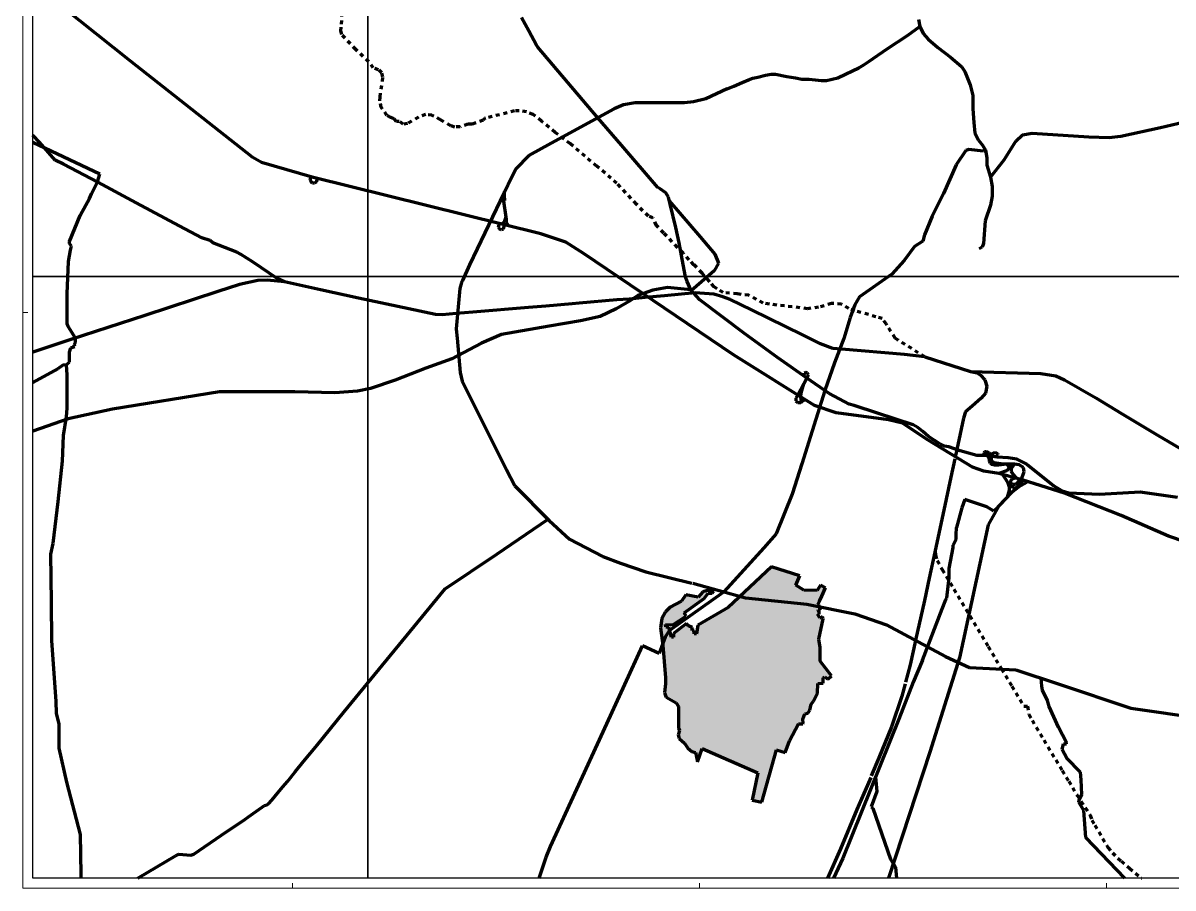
# Model space of a CAD drawing. Header units: millimetres. Extents: x -5675 to -4486, y 12688 to 13529.
# Drawn here: x -5675 to -5082, y 12688 to 13134 of the extents above; entities that cross this region are included whole.
import ezdxf

# ---------------------------------------------------------------- set-up
doc = ezdxf.new("R2010")
doc.units = ezdxf.units.MM
doc.header["$XCLIPFRAME"] = 2
doc.linetypes.add('JIS_02_1.0', pattern=[2, 1, -1])
for name, color, linetype, lineweight in [('Cartiglio', 255, 'Continuous', 9), ('Ferrovia principale', 30, 'Continuous', 70), ('Ferrovia secondaria', 30, 'JIS_02_1.0', 70), ('Parchi regionali', 84, 'Continuous', 70), ('Rete primaria', 3, 'Continuous', 70), ('Rete principale', 5, 'Continuous', 70), ('Rete secondaria', 2, 'Continuous', 70)]:
    doc.layers.add(name, color=color, linetype=linetype, lineweight=lineweight)
doc.layers.add('CTR', color=250, linetype='Continuous')
picture_1 = doc.add_image_def('image1.tif', size_in_pixel=(9449, 5906))
picture_2 = doc.add_image_def('image2.tif', size_in_pixel=(9449, 5906))
picture_3 = doc.add_image_def('image3.tif', size_in_pixel=(9449, 5906))
picture_4 = doc.add_image_def('image4.tif', size_in_pixel=(9449, 5906))

msp = doc.modelspace()

# ---------------------------------------------------------------- hatches: boundary and pattern name
at = {"layer": 'Parchi regionali', "ltscale": 100, "transparency": 33554534}
h = msp.add_hatch(color=256, dxfattribs=at)
h.dxf.hatch_style = 1
h.paths.add_polyline_path([(-5279.99, 12763.11), (-5283.7, 12765.17), (-5285.69, 12765.79), (-5289.95, 12765.46), (-5291.78, 12765.98), (-5297.59, 12767.63), (-5298.59, 12768.62), (-5299.47, 12769.5), (-5303.08, 12770.38), (-5305.31, 12771.27), (-5307.71, 12772.24), (-5310.1, 12774), (-5311.86, 12775.83), (-5313.72, 12776.87), (-5317.55, 12780.1), (-5320.53, 12781.67), (-5323.11, 12781.91), (-5324.26, 12781.41), (-5326.65, 12781.74), (-5328.24, 12782.66), (-5328.44, 12783.89), (-5330.64, 12785.49), (-5331.53, 12785.82), (-5334.91, 12791.25), (-5334.91, 12792.1), (-5334.13, 12794.65), (-5332.95, 12796.95), (-5332.95, 12798.19), (-5333.8, 12799.81), (-5335.76, 12801.12), (-5337.04, 12801.97), (-5337.36, 12807.84), (-5337.95, 12810.52), (-5341.76, 12817.97), (-5342.08, 12819.94), (-5341.46, 12820.71), (-5341.52, 12820.96), (-5346.01, 12820.55), (-5345.13, 12813.09), (-5343.68, 12796.21), (-5343.68, 12793.18), (-5344.12, 12788.46), (-5343.33, 12786.29), (-5338.12, 12783.45), (-5336.91, 12781.41), (-5336.91, 12770.34), (-5336.48, 12769.13), (-5337.07, 12766.8), (-5336.56, 12764.93), (-5333.92, 12762.63), (-5332.22, 12759.98), (-5330.01, 12758.32), (-5328.27, 12757.69), (-5327.12, 12752.96), (-5324.78, 12759.85), (-5295.96, 12747.27), (-5299.01, 12733.23), (-5294.05, 12732.15), (-5286.33, 12759.17), (-5281.86, 12757.83)])
h.paths.add_polyline_path([(-5265.09, 12793.32), (-5264.41, 12793.36), (-5264.27, 12795.15), (-5264.72, 12797.64), (-5264.72, 12798.87), (-5263.84, 12798.51), (-5262.41, 12798.31), (-5261.17, 12799.43), (-5260.91, 12800.25), (-5260.91, 12801), (-5263.83, 12804.81), (-5263.95, 12812.02), (-5264.56, 12816.26), (-5262.33, 12826.67), (-5262.74, 12828), (-5263.46, 12827.29), (-5264.09, 12827.25), (-5265.2, 12829.07), (-5264.37, 12829.11), (-5264.45, 12830.46), (-5264.92, 12830.97), (-5264.89, 12831.37), (-5263.74, 12831.29), (-5263.74, 12831.49), (-5264.29, 12832.95), (-5270.74, 12834.23), (-5302.35, 12837.59), (-5305.18, 12838.37), (-5311.32, 12832.59), (-5327.04, 12823.47), (-5327.65, 12819.03), (-5328.94, 12819.03), (-5328.94, 12820.7), (-5329.97, 12820.7), (-5329.97, 12822.31), (-5331.83, 12823.07), (-5332.76, 12824.3), (-5339.63, 12819.15), (-5339.63, 12817.2), (-5340.52, 12817.2), (-5341.46, 12820.71), (-5342.08, 12819.94), (-5341.76, 12817.97), (-5337.95, 12810.52), (-5337.36, 12807.84), (-5337.04, 12801.97), (-5335.76, 12801.12), (-5333.8, 12799.81), (-5332.95, 12798.19), (-5332.95, 12796.95), (-5334.13, 12794.65), (-5334.91, 12792.1), (-5334.91, 12791.25), (-5331.53, 12785.82), (-5330.64, 12785.49), (-5328.44, 12783.89), (-5328.24, 12782.66), (-5326.65, 12781.74), (-5324.26, 12781.41), (-5323.11, 12781.91), (-5320.53, 12781.67), (-5317.55, 12780.1), (-5313.72, 12776.87), (-5311.86, 12775.83), (-5310.1, 12774), (-5307.71, 12772.24), (-5305.31, 12771.27), (-5303.08, 12770.38), (-5299.47, 12769.5), (-5298.59, 12768.62), (-5297.59, 12767.63), (-5291.78, 12765.98), (-5289.95, 12765.46), (-5285.69, 12765.79), (-5283.7, 12765.17), (-5279.99, 12763.11), (-5279.77, 12763.72), (-5275.04, 12772.54), (-5272.85, 12772.6), (-5272.61, 12772.94), (-5272.89, 12774.93), (-5271.8, 12777.65), (-5270.3, 12778.03), (-5269.24, 12779.67), (-5268.49, 12782.63), (-5267.24, 12784.29), (-5265.3, 12788.31)])
h.paths.add_polyline_path([(-5261.43, 12796.86), (-5259.98, 12795.66), (-5258.08, 12797.3), (-5260.91, 12801), (-5260.91, 12800.25), (-5261.17, 12799.43), (-5262.41, 12798.31), (-5263.84, 12798.51), (-5264.72, 12798.87), (-5264.72, 12797.64), (-5264.27, 12795.15), (-5264.41, 12793.36), (-5262.38, 12793.51), (-5262.32, 12796.35)])
h.paths.add_polyline_path([(-5262.95, 12838.49), (-5261.07, 12842.66), (-5263.67, 12844.12), (-5265.46, 12841.36), (-5272.29, 12841.53), (-5276.36, 12844.12), (-5274.4, 12849), (-5289.04, 12853.54), (-5305.18, 12838.37), (-5302.35, 12837.59), (-5270.74, 12834.23), (-5264.29, 12832.95), (-5264.58, 12833.7), (-5265.05, 12834.05), (-5264.22, 12835.84)])
h.paths.add_polyline_path([(-5334.09, 12829.79), (-5323.72, 12837.18), (-5321.63, 12840), (-5319.54, 12840), (-5318.74, 12841.07), (-5321.42, 12841.46), (-5324.44, 12840.61), (-5326.8, 12837.86), (-5333.16, 12839.17), (-5335.46, 12835.83), (-5341.26, 12832.67), (-5343.69, 12830.38), (-5345.53, 12826.83), (-5346.18, 12822.04), (-5346.01, 12820.55), (-5341.52, 12820.96), (-5341.93, 12822.49), (-5343.55, 12822.49), (-5343.76, 12823.77), (-5339.85, 12823.57), (-5332.97, 12828.14)])

# ---------------------------------------------------------------- linework, layer by layer
at = {"layer": 'Cartiglio'}
for p, q in [((-5675.2, 12687.82), (-5675.2, 13528.82)), ((-5670.2, 12692.82), (-5670.2, 13523.82))]:
    msp.add_line(p, q, dxfattribs=at)
at = {"layer": 'Cartiglio', "ltscale": 100}
for p, q in [((-5675.2, 12984.82), (-5672.7, 12984.82)), ((-4491.2, 12692.82), (-5670.2, 12692.82)), ((-4486.2, 12687.82), (-5675.2, 12687.82)), ((-5536.2, 12690.32), (-5536.2, 12687.82)), ((-5326.2, 12690.32), (-5326.2, 12687.82)), ((-5116.2, 12690.32), (-5116.2, 12687.82))]:
    msp.add_line(p, q, dxfattribs=at)
at = {"layer": 'CTR'}
msp.add_lwpolyline([(-5497.2, 13503.39), (-4697.2, 13503.39), (-4697.2, 13003.36), (-5497.2, 13003.36)], close=True, dxfattribs=at)
at = {"layer": 'Ferrovia principale'}
for p, q in [((-5666.74, 13072.72), (-5670.2, 13076.29)), ((-5658.63, 13063.48), (-5666.74, 13072.72)), ((-5654.35, 13061.33), (-5658.63, 13063.48)), ((-5636.52, 13052.09), (-5654.35, 13061.33)), ((-5616.83, 13041.37), (-5636.52, 13052.09)), ((-5594.67, 13029.6), (-5616.83, 13041.37)), ((-5582.92, 13023.39), (-5594.67, 13029.6)), ((-5578.66, 13022.01), (-5582.92, 13023.39)), ((-5577.28, 13020.82), (-5578.66, 13022.01)), ((-5564.93, 13016), (-5577.28, 13020.82)), ((-5562.94, 13014.91), (-5564.93, 13016)), ((-5556.52, 13010.71), (-5562.94, 13014.91)), ((-5544.03, 13002.41), (-5556.52, 13010.71)), ((-5540.22, 13000.63), (-5544.03, 13002.41)), ((-5521.73, 12996.47), (-5540.22, 13000.63)), ((-5502.09, 12992.23), (-5521.73, 12996.47)), ((-5476.16, 12986.75), (-5502.09, 12992.23)), ((-5391.84, 12989.25), (-5405.46, 12988.12)), ((-5388.3, 12989.69), (-5391.84, 12989.25)), ((-5368.75, 12991.29), (-5388.3, 12989.69)), ((-5362.42, 12991.77), (-5368.75, 12991.29)), ((-5354.31, 12992.52), (-5362.42, 12991.77)), ((-5344.23, 12993.41), (-5354.31, 12992.52)), ((-5328.34, 12994.9), (-5344.23, 12993.41)), ((-5318.8, 12994.21), (-5328.34, 12994.9)), ((-5314.1, 12992.93), (-5318.8, 12994.21)), ((-5310.23, 12991.56), (-5314.1, 12992.93)), ((-5299.35, 12986.18), (-5310.23, 12991.56)), ((-5462.39, 12983.71), (-5476.16, 12986.75)), ((-5458.97, 12983.63), (-5462.39, 12983.71)), ((-5451.69, 12984.22), (-5458.97, 12983.63)), ((-5443.02, 12984.99), (-5451.69, 12984.22)), ((-5414.4, 12987.41), (-5443.02, 12984.99)), ((-5405.46, 12988.12), (-5414.4, 12987.41)), ((-5273.02, 12973.26), (-5299.35, 12986.18)), ((-5263.69, 12968.58), (-5273.02, 12973.26)), ((-5257.32, 12966.2), (-5263.69, 12968.58)), ((-5252.88, 12965.95), (-5257.32, 12966.2)), ((-5220.38, 12963.12), (-5252.88, 12965.95)), ((-5209.85, 12961.9), (-5220.38, 12963.12)), ((-5209.85, 12961.9), (-5186.38, 12954.35)), ((-5186.38, 12954.35), (-5150.02, 12953.36)), ((-5150.02, 12953.36), (-5142.26, 12952.12)), ((-5142.26, 12952.12), (-5137.76, 12950.12)), ((-5137.76, 12950.12), (-5121.69, 12940.7)), ((-5121.69, 12940.7), (-5108.32, 12932.65)), ((-5108.32, 12932.65), (-5089.48, 12921.42)), ((-5089.48, 12921.42), (-5072.83, 12911.55))]:
    msp.add_line(p, q, dxfattribs=at)
at = {"layer": 'Ferrovia principale', "ltscale": 100}
for p, q in [((-5554.04, 13001.28), (-5563.54, 12999.31)), ((-5549.23, 13001.49), (-5554.04, 13001.28)), ((-5540.22, 13000.63), (-5549.23, 13001.49)), ((-5574.61, 12995.66), (-5612.38, 12983.26)), ((-5563.54, 12999.31), (-5574.61, 12995.66)), ((-5612.38, 12983.26), (-5650.46, 12970.86)), ((-5650.46, 12970.86), (-5670.2, 12964.33)), ((-5186.38, 12954.35), (-5182.88, 12953.63)), ((-5182.88, 12953.63), (-5181.09, 12952.52)), ((-5181.09, 12952.52), (-5178.85, 12950)), ((-5178.85, 12950), (-5177.95, 12946.76)), ((-5178.59, 12943.18), (-5180.76, 12940.63)), ((-5177.95, 12946.76), (-5178.59, 12943.18)), ((-5185.52, 12936.44), (-5188.84, 12933.51)), ((-5180.76, 12940.63), (-5185.52, 12936.44)), ((-5189.89, 12930.32), (-5192.84, 12916.54)), ((-5188.84, 12933.51), (-5189.89, 12930.32)), ((-5193.41, 12913.87), (-5194.1, 12911.02)), ((-5192.84, 12916.54), (-5193.34, 12914.29)), ((-5194.35, 12909.34), (-5196.4, 12899.89)), ((-5196.4, 12899.89), (-5198.84, 12888.51)), ((-5198.84, 12888.51), (-5204.69, 12861.19)), ((-5204.69, 12861.19), (-5207.56, 12847.74)), ((-5207.56, 12847.74), (-5210.06, 12836.11)), ((-5210.06, 12836.11), (-5214.66, 12815.67)), ((-5214.68, 12815.6), (-5217.47, 12803.07)), ((-5217.47, 12803.07), (-5219.83, 12794.06)), ((-5220.05, 12793.17), (-5221.77, 12786.86)), ((-5221.77, 12786.86), (-5227.01, 12770.92)), ((-5227.01, 12770.92), (-5233.63, 12754.97)), ((-5233.63, 12754.97), (-5237.49, 12745.7)), ((-5237.79, 12744.78), (-5244.87, 12728.42)), ((-5244.87, 12728.42), (-5253.31, 12707.98)), ((-5253.31, 12707.98), (-5260.04, 12692.82))]:
    msp.add_line(p, q, dxfattribs=at)
at = {"layer": 'Ferrovia secondaria', "ltscale": 2}
for points in [[(-5209.85, 12961.9), (-5223.59, 12970.55), (-5225.22, 12971.58), (-5229.88, 12978.95), (-5231.82, 12981.63), (-5235.14, 12982.6), (-5246.02, 12985.7), (-5249.12, 12986.8), (-5252.87, 12989.15), (-5258.01, 12989.48), (-5264.65, 12987.49), (-5270.38, 12986.77), (-5290.08, 12989.12), (-5293.28, 12989.61), (-5300.69, 12993.77), (-5306.63, 12994.39), (-5313.97, 12995.14), (-5317.1, 12997.02), (-5318.6, 12998.09), (-5320.81, 13000.63), (-5324.8, 13005.1), (-5329.02, 13009.47), (-5331.44, 13012.01), (-5334.42, 13015.27), (-5337.55, 13018.42), (-5344.5, 13025.72), (-5348.24, 13029.73), (-5350.15, 13033.61), (-5352.46, 13034.5), (-5358.7, 13040.72), (-5368.77, 13051.52), (-5379.07, 13060.3), (-5392.77, 13071.77), (-5400.67, 13077.76), (-5407.58, 13083.63), (-5411.96, 13086.96), (-5415.46, 13088.41), (-5419.1, 13088.95), (-5421.51, 13088.87), (-5436.53, 13085.03), (-5437.08, 13084.93), (-5437.83, 13084.09), (-5443.48, 13082.06), (-5445.59, 13081.93), (-5449.66, 13080.71), (-5452.34, 13080.5), (-5454.5, 13081.22), (-5459.73, 13084.2), (-5464.17, 13086.71), (-5467.56, 13086.97), (-5471.2, 13085.58), (-5476.78, 13082.34), (-5478.97, 13082.04), (-5481.06, 13083.42), (-5482.47, 13083.42), (-5483.7, 13084.81), (-5485.45, 13085.48), (-5487.44, 13086.53), (-5490.33, 13090.72), (-5491.04, 13093.99), (-5490.97, 13096.06), (-5489.67, 13104.14), (-5489.51, 13106.41), (-5490.01, 13108.43), (-5491.69, 13110.1), (-5494.45, 13111.05), (-5496.7, 13114.21), (-5503.44, 13120.45), (-5510.72, 13128.26), (-5511.19, 13130.09), (-5510.93, 13133.56), (-5510.39, 13140.17)], [(-5204.47, 12861.84), (-5204.36, 12859.58), (-5203.51, 12856.79), (-5200.98, 12852.2), (-5194.84, 12842.01), (-5177.18, 12812.4), (-5173.24, 12805.64), (-5170.3, 12800.91), (-5168.29, 12797.48), (-5164.94, 12792.03), (-5158.75, 12781.61), (-5156.87, 12781.61), (-5156.21, 12777.3), (-5154.4, 12774.24), (-5148.38, 12764.16), (-5142.31, 12753.92), (-5138.93, 12748.41), (-5135.63, 12742.95), (-5131.39, 12735.83), (-5129.34, 12732.6), (-5124.49, 12725.46), (-5123.62, 12722.77), (-5122.16, 12720.3), (-5115.38, 12708.72), (-5113.12, 12705.96), (-5108.63, 12701.67), (-5104.18, 12698.02), (-5097.97, 12692.82)]]:
    msp.add_lwpolyline(points, dxfattribs=at)
at = {"layer": 'Parchi regionali', "ltscale": 100}
for p, q in [((-5289.04, 12853.54), (-5311.32, 12832.59)), ((-5274.4, 12849), (-5289.04, 12853.54)), ((-5276.36, 12844.12), (-5274.4, 12849)), ((-5321.42, 12841.46), (-5324.44, 12840.61)), ((-5318.74, 12841.07), (-5321.42, 12841.46)), ((-5319.54, 12840), (-5318.74, 12841.07)), ((-5272.29, 12841.53), (-5276.36, 12844.12)), ((-5265.46, 12841.36), (-5272.29, 12841.53)), ((-5263.67, 12844.12), (-5265.46, 12841.36)), ((-5261.07, 12842.66), (-5263.67, 12844.12)), ((-5262.95, 12838.49), (-5261.07, 12842.66)), ((-5335.46, 12835.83), (-5341.26, 12832.67)), ((-5333.16, 12839.17), (-5335.46, 12835.83)), ((-5334.09, 12829.79), (-5323.72, 12837.18)), ((-5326.8, 12837.86), (-5333.16, 12839.17)), ((-5324.44, 12840.61), (-5326.8, 12837.86)), ((-5323.72, 12837.18), (-5321.63, 12840)), ((-5321.63, 12840), (-5319.54, 12840)), ((-5265.05, 12834.05), (-5264.22, 12835.84)), ((-5264.22, 12835.84), (-5262.95, 12838.49)), ((-5343.69, 12830.38), (-5345.53, 12826.83)), ((-5341.26, 12832.67), (-5343.69, 12830.38)), ((-5332.97, 12828.14), (-5334.09, 12829.79)), ((-5311.32, 12832.59), (-5327.04, 12823.47)), ((-5265.2, 12829.07), (-5264.37, 12829.11)), ((-5264.09, 12827.25), (-5265.2, 12829.07)), ((-5264.58, 12833.7), (-5265.05, 12834.05)), ((-5264.92, 12830.97), (-5264.89, 12831.37)), ((-5264.45, 12830.46), (-5264.92, 12830.97)), ((-5264.89, 12831.37), (-5263.74, 12831.29)), ((-5263.74, 12831.49), (-5264.58, 12833.7)), ((-5264.37, 12829.11), (-5264.45, 12830.46)), ((-5263.74, 12831.29), (-5263.74, 12831.49)), ((-5345.53, 12826.83), (-5346.18, 12822.04)), ((-5343.55, 12822.49), (-5343.76, 12823.77)), ((-5343.76, 12823.77), (-5339.85, 12823.57)), ((-5339.85, 12823.57), (-5332.97, 12828.14)), ((-5332.76, 12824.3), (-5339.63, 12819.15)), ((-5331.83, 12823.07), (-5332.76, 12824.3)), ((-5329.97, 12822.31), (-5331.83, 12823.07)), ((-5327.04, 12823.47), (-5327.65, 12819.03)), ((-5264.56, 12816.26), (-5262.33, 12826.67)), ((-5263.46, 12827.29), (-5264.09, 12827.25)), ((-5262.74, 12828), (-5263.46, 12827.29)), ((-5262.33, 12826.67), (-5262.74, 12828)), ((-5346.18, 12822.04), (-5345.13, 12813.09)), ((-5341.93, 12822.49), (-5343.55, 12822.49)), ((-5340.52, 12817.2), (-5341.93, 12822.49)), ((-5339.63, 12817.2), (-5340.52, 12817.2)), ((-5339.63, 12819.15), (-5339.63, 12817.2)), ((-5339.63, 12817.2), (-5339.63, 12817.2)), ((-5329.97, 12820.7), (-5329.97, 12822.31)), ((-5328.94, 12820.7), (-5329.97, 12820.7)), ((-5328.94, 12819.03), (-5328.94, 12820.7)), ((-5327.65, 12819.03), (-5328.94, 12819.03)), ((-5345.13, 12813.09), (-5343.68, 12796.21)), ((-5263.95, 12812.02), (-5264.56, 12816.26)), ((-5263.83, 12804.81), (-5263.95, 12812.02)), ((-5258.08, 12797.3), (-5263.83, 12804.81)), ((-5343.68, 12796.21), (-5343.68, 12793.18)), ((-5265.3, 12788.31), (-5265.09, 12793.32)), ((-5265.09, 12793.32), (-5262.38, 12793.51)), ((-5262.38, 12793.51), (-5262.32, 12796.35)), ((-5262.32, 12796.35), (-5261.43, 12796.86)), ((-5261.43, 12796.86), (-5259.98, 12795.66)), ((-5259.98, 12795.66), (-5258.08, 12797.3)), ((-5343.68, 12793.18), (-5344.12, 12788.46)), ((-5344.12, 12788.46), (-5343.33, 12786.29)), ((-5267.24, 12784.29), (-5265.3, 12788.31)), ((-5343.33, 12786.29), (-5338.12, 12783.45)), ((-5338.12, 12783.45), (-5336.91, 12781.41)), ((-5269.24, 12779.67), (-5268.49, 12782.63)), ((-5268.49, 12782.63), (-5267.24, 12784.29)), ((-5336.91, 12781.41), (-5336.91, 12770.34)), ((-5272.89, 12774.93), (-5271.8, 12777.65)), ((-5271.8, 12777.65), (-5270.3, 12778.03)), ((-5270.3, 12778.03), (-5269.24, 12779.67)), ((-5336.91, 12770.34), (-5336.48, 12769.13)), ((-5279.77, 12763.72), (-5275.04, 12772.54)), ((-5275.04, 12772.54), (-5272.85, 12772.6)), ((-5272.61, 12772.94), (-5272.89, 12774.93)), ((-5272.85, 12772.6), (-5272.61, 12772.94)), ((-5336.48, 12769.13), (-5337.07, 12766.8)), ((-5337.07, 12766.8), (-5336.56, 12764.93)), ((-5336.56, 12764.93), (-5333.92, 12762.63)), ((-5281.86, 12757.83), (-5279.77, 12763.72)), ((-5333.92, 12762.63), (-5332.22, 12759.98)), ((-5332.22, 12759.98), (-5330.01, 12758.32)), ((-5330.01, 12758.32), (-5328.27, 12757.69)), ((-5328.27, 12757.69), (-5327.12, 12752.96)), ((-5327.12, 12752.96), (-5324.78, 12759.85)), ((-5324.78, 12759.85), (-5295.96, 12747.27)), ((-5294.05, 12732.15), (-5286.33, 12759.17)), ((-5286.33, 12759.17), (-5281.86, 12757.83)), ((-5295.96, 12747.27), (-5299.01, 12733.23)), ((-5299.01, 12733.23), (-5294.05, 12732.15))]:
    msp.add_line(p, q, dxfattribs=at)
at = {"layer": 'Rete primaria'}
for p, q in [((-5619.89, 13114.74), (-5654.47, 13142.26)), ((-5556.66, 13064.86), (-5619.89, 13114.74)), ((-5552.17, 13062.15), (-5556.66, 13064.86)), ((-5526.07, 13054.62), (-5552.17, 13062.15)), ((-5407.93, 13025.38), (-5526.07, 13054.62)), ((-5395.19, 13021.14), (-5407.93, 13025.38)), ((-5385.65, 13015.12), (-5395.19, 13021.14)), ((-5308.52, 12963.04), (-5385.65, 13015.12)), ((-5266.85, 12936.82), (-5308.52, 12963.04)), ((-5255.62, 12933.1), (-5266.85, 12936.82)), ((-5228.58, 12929.42), (-5255.62, 12933.1)), ((-5221.32, 12927.74), (-5228.58, 12929.42)), ((-5208.09, 12918.98), (-5221.32, 12927.74)), ((-5185.3, 12905.04), (-5208.09, 12918.98)), ((-5179.49, 12902.91), (-5185.3, 12905.04)), ((-5171.67, 12901.69), (-5179.49, 12902.91)), ((-5159.16, 12898.23), (-5171.67, 12901.69)), ((-5137.82, 12891.53), (-5159.16, 12898.23)), ((-5108.6, 12879.97), (-5137.82, 12891.53)), ((-5084.13, 12869.37), (-5108.6, 12879.97)), ((-5029.42, 12850.68), (-5084.13, 12869.37))]:
    msp.add_line(p, q, dxfattribs=at)
at = {"layer": 'Rete primaria', "ltscale": 100}
for p, q in [((-5527.05, 13053.21), (-5526.52, 13054.75)), ((-5526.57, 13052.19), (-5527.05, 13053.21)), ((-5525.86, 13051.61), (-5526.57, 13052.19)), ((-5524.76, 13051.61), (-5525.86, 13051.61)), ((-5523.95, 13052.04), (-5524.76, 13051.61)), ((-5523.35, 13053.94), (-5523.95, 13052.04)), ((-5427.64, 13042.69), (-5428.71, 13043.08)), ((-5427.1, 13042.22), (-5427.64, 13042.69)), ((-5427.1, 13042.22), (-5426.64, 13042.53)), ((-5426.81, 13045.32), (-5426.67, 13047.26)), ((-5426.64, 13042.53), (-5426.81, 13045.32)), ((-5425.86, 13034.05), (-5427.1, 13042.22)), ((-5429.86, 13028.83), (-5429.37, 13030.69)), ((-5428.51, 13030.47), (-5426.77, 13031.66)), ((-5426.77, 13031.66), (-5425.86, 13034.1)), ((-5425.67, 13032.83), (-5425.86, 13034.05)), ((-5425.67, 13031.19), (-5425.67, 13032.83)), ((-5424.73, 13029.54), (-5425.67, 13031.19)), ((-5429.27, 13027.76), (-5429.86, 13028.83)), ((-5428.44, 13027.48), (-5429.27, 13027.76)), ((-5427.45, 13027.87), (-5428.44, 13027.48)), ((-5426.84, 13030.06), (-5427.45, 13027.87)), ((-5350.22, 12996.38), (-5357.95, 12993.65)), ((-5342.57, 12997.68), (-5350.22, 12996.38)), ((-5330.64, 12996.54), (-5342.57, 12997.68)), ((-5361.75, 12990.94), (-5369.16, 12986.73)), ((-5357.95, 12993.65), (-5361.75, 12990.94)), ((-5369.16, 12986.73), (-5377.39, 12982.77)), ((-5403.7, 12977.69), (-5428.26, 12973.5)), ((-5387.57, 12980.44), (-5403.7, 12977.69)), ((-5377.39, 12982.77), (-5387.57, 12980.44)), ((-5428.26, 12973.5), (-5438.57, 12969.01)), ((-5438.57, 12969.01), (-5453.93, 12960.83)), ((-5453.93, 12960.83), (-5467.41, 12956.04)), ((-5467.41, 12956.04), (-5483.21, 12949.91)), ((-5271.29, 12953.9), (-5272.17, 12953.46)), ((-5270.4, 12953.51), (-5271.29, 12953.9)), ((-5269.96, 12952.69), (-5270.4, 12953.51)), ((-5483.21, 12949.91), (-5495.86, 12945.63)), ((-5275.39, 12942.19), (-5272.25, 12947.92)), ((-5273.73, 12943.22), (-5272.25, 12947.92)), ((-5272.17, 12953.46), (-5272.37, 12952.22)), ((-5272.25, 12947.92), (-5269.96, 12952.69)), ((-5573.88, 12943.81), (-5629.09, 12934.96)), ((-5534.98, 12943.81), (-5573.88, 12943.81)), ((-5514.26, 12943.33), (-5534.98, 12943.81)), ((-5502.56, 12944.16), (-5514.26, 12943.33)), ((-5495.86, 12945.63), (-5502.56, 12944.16)), ((-5275.39, 12942.19), (-5276.37, 12940.54)), ((-5273.87, 12941.24), (-5273.73, 12943.22)), ((-5276.37, 12940.54), (-5276.37, 12939.21)), ((-5276.37, 12939.21), (-5275.37, 12938.37)), ((-5275.37, 12938.37), (-5273.93, 12938.37)), ((-5273.93, 12938.37), (-5272.88, 12939.43)), ((-5273.45, 12938.85), (-5273.87, 12941.24)), ((-5272.88, 12939.43), (-5271.55, 12939.78)), ((-5651.92, 12929.91), (-5670.2, 12923.53)), ((-5629.09, 12934.96), (-5651.92, 12929.91)), ((-5179.1, 12912.91), (-5179.38, 12912.46)), ((-5179.38, 12912.46), (-5179.38, 12912)), ((-5179.38, 12912), (-5178.91, 12911.49)), ((-5178.54, 12912.91), (-5179.1, 12912.91)), ((-5177.54, 12912.74), (-5178.54, 12912.91)), ((-5176.62, 12912.36), (-5177.54, 12912.74)), ((-5175.64, 12911.12), (-5176.62, 12912.36)), ((-5174.82, 12912.1), (-5175.64, 12911.12)), ((-5174.2, 12912.37), (-5174.82, 12912.1)), ((-5172.72, 12912.17), (-5174.2, 12912.37)), ((-5172.15, 12911.83), (-5172.72, 12912.17)), ((-5178.91, 12911.49), (-5176.47, 12910.65)), ((-5177.73, 12910.8), (-5176.79, 12909.73)), ((-5176.79, 12909.73), (-5176.62, 12908.04)), ((-5176.62, 12908.04), (-5176.1, 12907.11)), ((-5176.1, 12907.11), (-5175.39, 12906.6)), ((-5175.44, 12908.3), (-5175.44, 12910.53)), ((-5174.27, 12907.28), (-5175.44, 12908.3)), ((-5175.39, 12906.6), (-5173.94, 12906.25)), ((-5171.94, 12906.96), (-5174.27, 12907.28)), ((-5173.94, 12906.25), (-5171.73, 12906.25)), ((-5173.3, 12910.27), (-5172.02, 12911.33)), ((-5172.02, 12911.33), (-5172.15, 12911.83)), ((-5168.91, 12906.54), (-5171.94, 12906.96)), ((-5171.73, 12906.25), (-5168.91, 12906.54)), ((-5163.58, 12906.54), (-5168.91, 12906.54)), ((-5167.66, 12906.54), (-5166.18, 12904.79)), ((-5166.18, 12904.79), (-5164.68, 12906.54)), ((-5163.58, 12906.54), (-5164.86, 12905)), ((-5161.15, 12906.2), (-5163.58, 12906.54)), ((-5158.93, 12904.75), (-5161.15, 12906.2)), ((-5167.81, 12903.02), (-5171.67, 12901.69)), ((-5169.84, 12901.18), (-5168.04, 12898.66)), ((-5166.18, 12904.79), (-5167.81, 12903.02)), ((-5164.86, 12905), (-5165.29, 12904.09)), ((-5165.29, 12904.09), (-5165.29, 12903.01)), ((-5165.29, 12903.01), (-5165.01, 12902.11)), ((-5165.01, 12902.11), (-5162.56, 12899.17)), ((-5160.16, 12898.5), (-5158.59, 12902.53)), ((-5158.59, 12902.53), (-5158.93, 12904.75)), ((-5159.16, 12898.23), (-5171.72, 12884.99)), ((-5168.04, 12898.66), (-5166.97, 12896.95)), ((-5166.97, 12896.95), (-5165.63, 12895.64)), ((-5166.97, 12896.95), (-5166.43, 12894.88)), ((-5166.43, 12894.88), (-5166.31, 12893.16)), ((-5165.63, 12895.64), (-5164.34, 12894.56)), ((-5165.55, 12897.15), (-5165.51, 12898.15)), ((-5165.3, 12896.63), (-5165.55, 12897.15)), ((-5165.51, 12898.15), (-5164.76, 12898.97)), ((-5164.42, 12895.98), (-5165.3, 12896.63)), ((-5164.76, 12898.97), (-5163.64, 12899.47)), ((-5163.06, 12896.05), (-5164.42, 12895.98)), ((-5164.34, 12894.56), (-5162.8, 12894.39)), ((-5160.7, 12898.65), (-5163.06, 12896.05)), ((-5166.31, 12893.16), (-5167.36, 12889.58)), ((-5171.72, 12884.99), (-5177.13, 12875.28)), ((-5177.13, 12875.28), (-5191.9, 12806.67)), ((-5329.52, 12845.07), (-5302.35, 12837.59)), ((-5302.35, 12837.59), (-5270.74, 12834.23)), ((-5270.74, 12834.23), (-5245.98, 12829.3)), ((-5245.98, 12829.3), (-5229.67, 12823.71)), ((-5229.67, 12823.71), (-5199.26, 12807.35)), ((-5191.9, 12806.67), (-5207.24, 12757.97)), ((-5199.26, 12807.35), (-5186.88, 12801.68)), ((-5186.88, 12801.68), (-5162.91, 12800.44)), ((-5162.91, 12800.44), (-5140.62, 12792.97)), ((-5140.62, 12792.97), (-5103.59, 12780.61)), ((-5103.59, 12780.61), (-5047.47, 12772.62)), ((-5207.24, 12757.97), (-5228.65, 12692.82))]:
    msp.add_line(p, q, dxfattribs=at)
at = {"layer": 'Rete principale'}
for p, q in [((-5311.91, 13100.19), (-5322.94, 13095)), ((-5365.31, 13092.03), (-5370.23, 13089.88)), ((-5359.28, 13093.05), (-5365.31, 13092.03)), ((-5333.99, 13093.05), (-5359.28, 13093.05)), ((-5329.2, 13093.45), (-5333.99, 13093.05)), ((-5322.94, 13095), (-5329.2, 13093.45)), ((-5370.23, 13089.88), (-5402.66, 13072.25)), ((-5366.36, 13071.11), (-5378.58, 13085.34)), ((-5402.66, 13072.25), (-5414.14, 13065.79)), ((-5347.69, 13049.36), (-5366.36, 13071.11)), ((-5188.67, 13068.39), (-5193.68, 13060.98)), ((-5187.13, 13068.98), (-5188.67, 13068.39)), ((-5179.56, 13068), (-5187.13, 13068.98)), ((-5178.55, 13068.53), (-5179.56, 13068)), ((-5414.14, 13065.79), (-5420.96, 13058.97)), ((-5193.68, 13060.98), (-5200.19, 13046.24)), ((-5420.96, 13058.97), (-5429.03, 13042.42)), ((-5346.51, 13048.59), (-5347.69, 13049.36)), ((-5343.59, 13046.49), (-5346.51, 13048.59)), ((-5342.18, 13044.31), (-5343.59, 13046.49)), ((-5341.25, 13040.71), (-5342.18, 13044.31)), ((-5200.19, 13046.24), (-5206.03, 13034.59)), ((-5429.03, 13042.42), (-5444.79, 13009.33)), ((-5338.43, 13028.62), (-5341.25, 13040.71)), ((-5206.03, 13034.59), (-5210.01, 13024.87)), ((-5336.7, 13020.8), (-5338.43, 13028.62)), ((-5210.01, 13024.87), (-5210.95, 13021.54)), ((-5334.6, 13009.54), (-5336.7, 13020.8)), ((-5215.17, 13018.92), (-5220.61, 13011.72)), ((-5210.95, 13021.54), (-5215.17, 13018.92)), ((-5333.33, 13003.27), (-5334.6, 13009.54)), ((-5220.61, 13011.72), (-5226.96, 13004.6)), ((-5332.44, 13000.79), (-5333.33, 13003.27)), ((-5226.96, 13004.6), (-5243.6, 12992.85)), ((-5330.64, 12996.54), (-5332.44, 13000.79)), ((-5327.77, 12993.24), (-5330.64, 12996.54)), ((-5326.02, 12991.3), (-5327.77, 12993.24)), ((-5302.91, 12973.9), (-5326.02, 12991.3)), ((-5243.6, 12992.85), (-5246.04, 12988.85)), ((-5246.04, 12988.85), (-5248.42, 12982.16)), ((-5248.42, 12982.16), (-5251.58, 12971.48)), ((-5285.9, 12961.54), (-5302.91, 12973.9)), ((-5251.58, 12971.48), (-5256.48, 12958.89)), ((-5270.85, 12951.05), (-5285.9, 12961.54)), ((-5259.19, 12943.02), (-5270.85, 12951.05)), ((-5248.83, 12937.59), (-5259.19, 12943.02)), ((-5246.31, 12936.76), (-5248.83, 12937.59)), ((-5234.31, 12932.92), (-5246.31, 12936.76)), ((-5215.87, 12926.83), (-5234.31, 12932.92)), ((-5213.46, 12925.45), (-5215.87, 12926.83)), ((-5210.87, 12923.39), (-5213.46, 12925.45)), ((-5207.92, 12920.88), (-5210.87, 12923.39)), ((-5202.17, 12917.06), (-5207.92, 12920.88)), ((-5199.8, 12915.91), (-5202.17, 12917.06)), ((-5197.55, 12915.51), (-5199.8, 12915.91)), ((-5191.68, 12913.43), (-5197.55, 12915.51)), ((-5182.96, 12910.95), (-5191.68, 12913.43)), ((-5178.99, 12910.95), (-5182.96, 12910.95)), ((-5172.61, 12910.19), (-5178.99, 12910.95)), ((-5166.94, 12909.8), (-5172.61, 12910.19)), ((-5162.34, 12909.09), (-5166.94, 12909.8)), ((-5162.34, 12909.09), (-5157.19, 12906.59)), ((-5157.19, 12906.59), (-5143.37, 12895.42)), ((-5143.37, 12895.42), (-5139.01, 12892.85)), ((-5139.01, 12892.85), (-5135.5, 12891.78)), ((-5135.5, 12891.78), (-5119.68, 12890.99)), ((-5119.68, 12890.99), (-5098.69, 12892.26)), ((-5098.69, 12892.26), (-5079.51, 12889.55))]:
    msp.add_line(p, q, dxfattribs=at)
at = {"layer": 'Rete principale', "ltscale": 100}
msp.add_line((-5256.48, 12958.89), (-5261.45, 12944.58), dxfattribs=at)
at = {"layer": 'Rete secondaria', "ltscale": 100}
for p, q in [((-5414.24, 13130.22), (-5417.92, 13137.01)), ((-5213.14, 13136.06), (-5212.46, 13132.36)), ((-5212.46, 13132.36), (-5210.75, 13128.77)), ((-5410.3, 13122.78), (-5414.24, 13130.22)), ((-5210.75, 13128.77), (-5208.15, 13125.87)), ((-5208.15, 13125.87), (-5203.17, 13121.65)), ((-5409.55, 13121.74), (-5410.3, 13122.78)), ((-5378.58, 13085.34), (-5409.55, 13121.74)), ((-5203.17, 13121.65), (-5196.54, 13116.65)), ((-5196.54, 13116.65), (-5190.94, 13111.81)), ((-5190.94, 13111.81), (-5189.21, 13109.26)), ((-5189.21, 13109.26), (-5186.53, 13102.23)), ((-5186.53, 13102.23), (-5185.03, 13096.78)), ((-5185.03, 13096.78), (-5185.03, 13089.93)), ((-5185.03, 13089.93), (-5184.58, 13082.79)), ((-5184.58, 13082.79), (-5184.15, 13077.36)), ((-5108.76, 13075.87), (-5088.3, 13080.21)), ((-5088.3, 13080.21), (-5073.63, 13083.69)), ((-5635.48, 13056.22), (-5670.2, 13072.52)), ((-5184.15, 13077.36), (-5182.25, 13073.83)), ((-5182.25, 13073.83), (-5180.04, 13071.1)), ((-5168.96, 13063.52), (-5162.9, 13073.26)), ((-5162.9, 13073.26), (-5159.52, 13076.58)), ((-5159.52, 13076.58), (-5154.49, 13077.3)), ((-5154.49, 13077.3), (-5125.32, 13075.49)), ((-5125.32, 13075.49), (-5114.75, 13075.15)), ((-5114.75, 13075.15), (-5108.76, 13075.87)), ((-5180.04, 13071.1), (-5178.55, 13068.53)), ((-5178.55, 13068.53), (-5177.9, 13064.61)), ((-5177.9, 13064.61), (-5177.81, 13060.79)), ((-5177.81, 13060.79), (-5176.07, 13054.58)), ((-5176.07, 13054.58), (-5168.96, 13063.52)), ((-5636.73, 13052.19), (-5635.48, 13056.22)), ((-5176.07, 13054.58), (-5175.04, 13049.81)), ((-5639.84, 13046.12), (-5637.62, 13050.47)), ((-5637.62, 13050.47), (-5636.73, 13052.19)), ((-5175.04, 13049.81), (-5175.04, 13044.92)), ((-5645.76, 13034.94), (-5640.84, 13043.71)), ((-5640.84, 13043.71), (-5639.84, 13046.12)), ((-5341.71, 13042.51), (-5325.72, 13023.92)), ((-5175.04, 13044.92), (-5175.91, 13040.28)), ((-5175.91, 13040.28), (-5178.77, 13032.18)), ((-5651.25, 13021.52), (-5645.76, 13034.94)), ((-5178.77, 13032.18), (-5179.61, 13020.36)), ((-5651.26, 13020.43), (-5651.25, 13021.52)), ((-5650.22, 13019.06), (-5651.26, 13020.43)), ((-5650.69, 13016.94), (-5650.22, 13019.06)), ((-5325.72, 13023.92), (-5318.3, 13014.91)), ((-5179.61, 13020.36), (-5180.28, 13018.5)), ((-5651.7, 13011.07), (-5650.69, 13016.94)), ((-5318.3, 13014.91), (-5316.26, 13010.25)), ((-5180.28, 13018.5), (-5181.88, 13017.63)), ((-5652.45, 12994.38), (-5651.7, 13011.07)), ((-5316.26, 13010.25), (-5318.53, 13006.33)), ((-5318.53, 13006.33), (-5330.28, 12996.13)), ((-5652.45, 12978.95), (-5652.45, 12994.38)), ((-5651.94, 12977.59), (-5652.45, 12978.95)), ((-5648.11, 12971.62), (-5651.94, 12977.59)), ((-5648.11, 12969.42), (-5648.11, 12971.62)), ((-5651.28, 12964.34), (-5650.49, 12966.62)), ((-5650.49, 12966.62), (-5648.53, 12967.28)), ((-5648.83, 12968.2), (-5648.11, 12969.42)), ((-5648.53, 12967.28), (-5648.83, 12968.2)), ((-5651.28, 12959.21), (-5651.28, 12964.34)), ((-5657.16, 12955.76), (-5670.2, 12948.68)), ((-5654.71, 12957.68), (-5657.16, 12955.76)), ((-5652.97, 12957.83), (-5654.71, 12957.68)), ((-5652.97, 12957.83), (-5651.28, 12959.21)), ((-5652.97, 12957.83), (-5652.51, 12952.58)), ((-5652.51, 12952.58), (-5652.51, 12935.42)), ((-5261.45, 12944.58), (-5268.08, 12923.67)), ((-5652.96, 12931.01), (-5654.4, 12921.35)), ((-5652.51, 12935.42), (-5652.96, 12931.01)), ((-5654.4, 12921.35), (-5654.92, 12908.06)), ((-5268.08, 12923.67), (-5273.39, 12906.65)), ((-5654.92, 12908.06), (-5657.23, 12887.07)), ((-5273.39, 12906.65), (-5278.26, 12891.01)), ((-5161.48, 12894.66), (-5165.44, 12891.61)), ((-5157.19, 12897.11), (-5161.48, 12894.66)), ((-5278.26, 12891.01), (-5286.62, 12870.55)), ((-5189.2, 12888.38), (-5190.7, 12883.96)), ((-5177.83, 12884.53), (-5189.2, 12888.38)), ((-5165.44, 12891.61), (-5173.6, 12882.99)), ((-5657.23, 12887.07), (-5659.84, 12865.69)), ((-5190.7, 12883.96), (-5193.49, 12873.92)), ((-5174.26, 12882.23), (-5177.83, 12884.53)), ((-5173.6, 12882.99), (-5174.26, 12882.23)), ((-5430.77, 12860.09), (-5404.3, 12878.11)), ((-5286.62, 12870.55), (-5292.88, 12863.29)), ((-5286.62, 12870.55), (-5286.62, 12870.55)), ((-5193.74, 12870.06), (-5193.49, 12873.92)), ((-5659.84, 12865.69), (-5660.99, 12860.05)), ((-5195.31, 12864.79), (-5193.74, 12867.82)), ((-5195.31, 12863.61), (-5195.31, 12864.79)), ((-5193.74, 12867.82), (-5193.74, 12870.06)), ((-5660.99, 12860.05), (-5660.72, 12835.44)), ((-5457.4, 12842.16), (-5430.77, 12860.09)), ((-5197.34, 12852.65), (-5195.31, 12863.61)), ((-5197.23, 12848.12), (-5197.34, 12852.65)), ((-5198.58, 12837.63), (-5197.23, 12848.12)), ((-5509.74, 12778.5), (-5457.4, 12842.16)), ((-5660.72, 12835.44), (-5660.41, 12815.34)), ((-5341.47, 12820.96), (-5313.58, 12840.68)), ((-5200.95, 12831.83), (-5199.05, 12836.71)), ((-5199.05, 12836.71), (-5198.58, 12837.63)), ((-5211.12, 12805.46), (-5200.95, 12831.83)), ((-5343.89, 12817.21), (-5346.87, 12808.91)), ((-5343.89, 12817.21), (-5341.47, 12820.96)), ((-5660.41, 12815.34), (-5658.26, 12784.24)), ((-5364.58, 12792.91), (-5355.49, 12812.84)), ((-5346.87, 12808.91), (-5355.49, 12812.84)), ((-5211.12, 12805.46), (-5215.88, 12793.97)), ((-5215.88, 12793.97), (-5223.36, 12774.96)), ((-5149.49, 12792.03), (-5149.76, 12796.04)), ((-5375.89, 12768.5), (-5364.58, 12792.91)), ((-5149.1, 12789.86), (-5149.49, 12792.03)), ((-5146.65, 12784.51), (-5149.1, 12789.86)), ((-5658.26, 12784.24), (-5658.03, 12777.86)), ((-5145.77, 12781.51), (-5146.65, 12784.51)), ((-5140.98, 12770.91), (-5145.77, 12781.51)), ((-5658.03, 12777.86), (-5656.78, 12772.55)), ((-5523.48, 12761.47), (-5509.74, 12778.5)), ((-5656.78, 12772.55), (-5656.78, 12760.05)), ((-5223.36, 12774.96), (-5252.24, 12703.15)), ((-5136.73, 12762.89), (-5140.98, 12770.91)), ((-5402.94, 12709.26), (-5375.89, 12768.5)), ((-5656.78, 12760.05), (-5652.79, 12742.49)), ((-5526.85, 12757.36), (-5523.48, 12761.47)), ((-5139, 12759.27), (-5138.29, 12762.3)), ((-5136.6, 12754.87), (-5139, 12759.27)), ((-5138.29, 12762.3), (-5136.73, 12762.3)), ((-5136.73, 12762.3), (-5136.73, 12762.89)), ((-5534.73, 12747.77), (-5530.39, 12753.05)), ((-5530.39, 12753.05), (-5526.85, 12757.36)), ((-5129.52, 12747.59), (-5136.6, 12754.87)), ((-5538.69, 12742.84), (-5534.73, 12747.77)), ((-5129.14, 12743.61), (-5129.52, 12747.59)), ((-5652.79, 12742.49), (-5645.69, 12715.51)), ((-5543.63, 12736.93), (-5541.05, 12740.02)), ((-5541.05, 12740.02), (-5538.69, 12742.84)), ((-5235.32, 12745.22), (-5234.61, 12737.66)), ((-5128.89, 12736.12), (-5129.14, 12743.61)), ((-5546.84, 12733.11), (-5543.63, 12736.93)), ((-5234.61, 12737.66), (-5237.64, 12729.77)), ((-5130.31, 12733.1), (-5128.89, 12736.12)), ((-5557.56, 12725.46), (-5550.67, 12730.37)), ((-5550.67, 12730.37), (-5549.4, 12730.83)), ((-5549.4, 12730.83), (-5548.54, 12731.26)), ((-5548.54, 12731.26), (-5546.84, 12733.11)), ((-5237.64, 12729.77), (-5236.66, 12728.95)), ((-5236.66, 12728.95), (-5227.66, 12702.78)), ((-5130.47, 12732.18), (-5130.31, 12733.1)), ((-5127.86, 12727.83), (-5130.47, 12732.18)), ((-5569.99, 12717), (-5562.01, 12722.35)), ((-5562.01, 12722.35), (-5557.56, 12725.46)), ((-5126.84, 12713.95), (-5127.86, 12727.83)), ((-5587, 12705.33), (-5569.99, 12717)), ((-5645.69, 12715.51), (-5645.44, 12695.02)), ((-5106.62, 12692.82), (-5126.84, 12713.95)), ((-5605.73, 12698.85), (-5596.45, 12704.45)), ((-5596.45, 12704.45), (-5594.73, 12705.25)), ((-5594.73, 12705.25), (-5588.66, 12704.69)), ((-5588.66, 12704.69), (-5587, 12705.33)), ((-5405.28, 12703.75), (-5402.94, 12709.26)), ((-5615.99, 12692.82), (-5605.73, 12698.85)), ((-5408.87, 12692.82), (-5405.28, 12703.75)), ((-5252.24, 12703.15), (-5257.02, 12692.82)), ((-5227.66, 12702.78), (-5225.01, 12698.54)), ((-5225.01, 12698.54), (-5224.52, 12692.82)), ((-5645.44, 12695.02), (-5645.44, 12692.82))]:
    msp.add_line(p, q, dxfattribs=at)
at = {"layer": 'Rete secondaria'}
for p, q in [((-5444.79, 13009.33), (-5448.51, 13001.29)), ((-5448.51, 13001.29), (-5448.95, 13000.22)), ((-5449.77, 12997.23), (-5451.68, 12976.46)), ((-5448.95, 13000.22), (-5449.77, 12997.23)), ((-5451.68, 12976.46), (-5451.25, 12971.53)), ((-5451.25, 12971.53), (-5449.6, 12953.82)), ((-5449.6, 12953.82), (-5448.53, 12949.4)), ((-5448.53, 12949.4), (-5425.72, 12903.61)), ((-5425.72, 12903.61), (-5421.38, 12895.44)), ((-5421.38, 12895.44), (-5403.64, 12877.44)), ((-5403.64, 12877.44), (-5393.2, 12867.78)), ((-5393.2, 12867.78), (-5376.08, 12858.96)), ((-5376.08, 12858.96), (-5366.88, 12855.44)), ((-5366.88, 12855.44), (-5353.86, 12851.01)), ((-5353.86, 12851.01), (-5330.02, 12845.19))]:
    msp.add_line(p, q, dxfattribs=at)
at = {"layer": 'Rete secondaria', "ltscale": 100}
for points in [[(-5311.91, 13100.19), (-5308.45, 13101.68), (-5304.11, 13103.55), (-5300.83, 13104.84), (-5298.56, 13105.73), (-5296.08, 13106.3), (-5292.1, 13107.28), (-5289.15, 13107.75), (-5286.99, 13107.75), (-5281.11, 13106.67), (-5276.54, 13105.83), (-5273.28, 13105.16), (-5269.72, 13105.16), (-5266.47, 13104.91), (-5263.34, 13104.49), (-5260.68, 13104.49), (-5257.76, 13105.16), (-5254.82, 13105.9), (-5250.81, 13107.77), (-5247.12, 13109.49), (-5243.91, 13110.99), (-5241.37, 13112.67), (-5238.73, 13114.42), (-5229.25, 13120.89), (-5218.86, 13127.75), (-5212.46, 13132.36)], [(-5292.88, 12863.29), (-5313.58, 12840.68)]]:
    msp.add_lwpolyline(points, dxfattribs=at)

# ---------------------------------------------------------------- pictures from other files: only their frames are drawn
at = {"layer": 'CTR'}
image = msp.add_image(picture_3, insert=(-6297.2, 13003.36), size_in_units=(800, 500.03), dxfattribs=at)
image.set_boundary_path([(7405.15, -0.5), (9448.5, 5905.5)])
image = msp.add_image(picture_4, insert=(-5497.2, 13003.36), size_in_units=(800, 500.03), dxfattribs=at)
image.dxf.flags = 15
image = msp.add_image(picture_2, insert=(-6297.2, 12503.33), size_in_units=(800, 500.03), dxfattribs=at)
image.set_boundary_path([(7405.15, -0.5), (9448.5, 3667.3)])
image = msp.add_image(picture_1, insert=(-5497.2, 12503.33), size_in_units=(800, 500.03), dxfattribs=at)
image.set_boundary_path([(-0.5, -0.5), (9448.5, 3667.3)])

doc.saveas('drawing.dxf')
